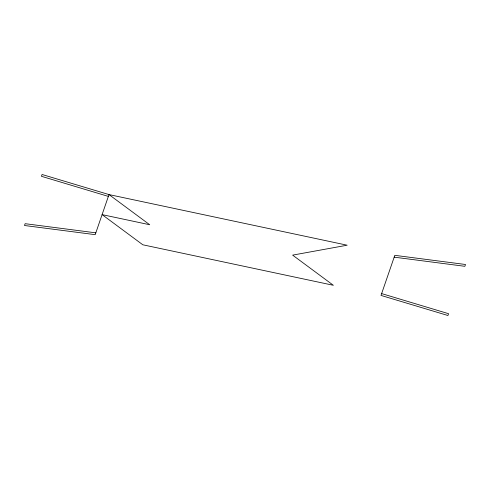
<?xml version="1.0" encoding="UTF-8"?>
<svg xmlns="http://www.w3.org/2000/svg" width="490" height="490" viewBox="0 0 490 490"><rect width="100%" height="100%" fill="white"/><g stroke="black" fill="none" stroke-linecap="round" stroke-linejoin="round"><path stroke-width="0.73" d="M394.18 257.158L464.875 266.315L465.5 264.496L394.811 255.333L381.006 295.421L447.934 315.511L448.558 313.692L381.637 293.596M95.82 232.842L25.125 223.685L24.5 225.504L95.189 234.667L108.994 194.579L347.171 245.208L292.634 255.125L333.372 285.296L142.829 244.792L102.092 214.62L149.726 224.751L108.994 194.579L42.067 174.489L41.442 176.308L108.364 196.404"/></g></svg>
